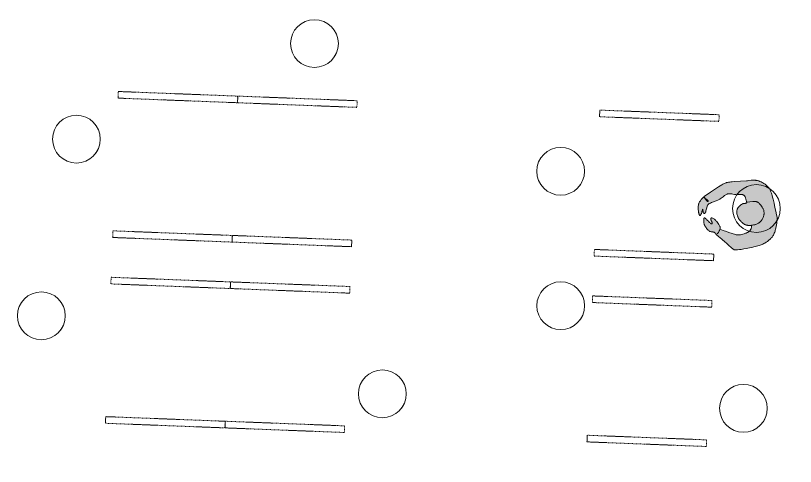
# Model space of a CAD drawing. Header units: millimetres. Extents: x 56551 to 77348, y 4047 to 46741.
# Drawn here: x 56551 to 62426, y 19814 to 23208 of the extents above; entities that cross this region are included whole.
import ezdxf

# ---------------------------------------------------------------- set-up
doc = ezdxf.new("R2010")
doc.units = ezdxf.units.MM
doc.header["$MEASUREMENT"] = 0
doc.linetypes.add('DGN Style 2', pattern=[10, 6, -4])
for name, color, linetype, lineweight in [('FURN-FREE', 1, 'Continuous', 0), ('PRES-FILL', 7, 'Continuous', 0), ('PRES-PEOP', 42, 'Continuous', 0)]:
    doc.layers.add(name, color=color, linetype=linetype, lineweight=lineweight)

# ---------------------------------------------------------------- blocks, each defined once
blk = doc.blocks.new('*U437')
at = {"color": 0, "lineweight": -2}
blk.add_wipeout([(517, 430.4), (482.3, -469), (-916.7, -414.9), (-882, 484.4)], dxfattribs=at)
at = {"color": 0, "linetype": 'DGN Style 2', "lineweight": -2, "flags": 128}
for points in [[(-766.8, -420.7), (-732.1, 478.6), (-682.1, 476.7), (-716.9, -422.6), (-766.8, -420.7)], [(332.4, -463.2), (367.1, 436.1), (317.2, 438.1), (282.4, -461.3), (332.4, -463.2)]]:
    blk.add_lwpolyline(points, close=True, dxfattribs=at)
blk = doc.blocks.new('*U438')
at = {"color": 0, "lineweight": -2}
blk.add_wipeout([(517, 430.4), (482.3, -469), (-916.7, -414.9), (-882, 484.4)], dxfattribs=at)
at = {"color": 0, "linetype": 'DGN Style 2', "lineweight": -2, "flags": 128}
for points in [[(-766.8, -420.7), (-732.1, 478.6), (-682.1, 476.7), (-716.9, -422.6), (-766.8, -420.7)], [(332.4, -463.2), (367.1, 436.1), (317.2, 438.1), (282.4, -461.3), (332.4, -463.2)]]:
    blk.add_lwpolyline(points, close=True, dxfattribs=at)
blk = doc.blocks.new('*U439')
at = {"color": 0, "linetype": 'ByBlock', "lineweight": -2}
for points in [[(-142.2, 123.4), (-160.9, 93.7), (-190.5, 112.4), (-171.8, 142)], [(159.5, 81.4), (143.2, 112.3), (174.2, 128.6), (190.5, 97.7)], [(-27.7, -158.9), (7.3, -160.3), (5.9, -195.3), (-29.1, -193.9)]]:
    blk.add_wipeout(points, dxfattribs=at)
blk.add_wipeout([(176.4, 8.3), (176.5, 19.6), (175.8, 30.9), (174.5, 42.1), (172.5, 53.3), (169.7, 64.2), (166.3, 75), (162.2, 85.6), (157.5, 95.8), (152.1, 105.8), (146.1, 115.4), (139.5, 124.6), (132.4, 133.3), (124.7, 141.6), (116.5, 149.4), (107.9, 156.7), (98.8, 163.4), (89.3, 169.5), (79.4, 175.1), (69.2, 179.9), (58.7, 184.2), (48, 187.7), (37.1, 190.6), (26, 192.8), (14.8, 194.3), (3.5, 195.1), (-7.8, 195.2), (-19.1, 194.6), (-30.3, 193.2), (-41.5, 191.2), (-52.4, 188.5), (-63.2, 185.1), (-73.8, 181), (-84, 176.2), (-94, 170.9), (-103.6, 164.9), (-112.8, 158.3), (-121.5, 151.1), (-129.8, 143.5), (-137.6, 135.3), (-144.9, 126.6), (-151.6, 117.5), (-157.7, 108), (-163.3, 98.1), (-168.1, 87.9), (-172.4, 77.5), (-176, 66.7), (-178.8, 55.8), (-181, 44.7), (-182.5, 33.5), (-183.3, 22.2), (-183.4, 10.9), (-182.8, -0.4), (-181.5, -11.6), (-179.4, -22.7), (-176.7, -33.7), (-173.3, -44.5), (-169.2, -55), (-164.4, -65.3), (-159.1, -75.2), (-153.1, -84.8), (-146.5, -94), (-139.3, -102.8), (-131.7, -111.1), (-123.5, -118.9), (-114.8, -126.2), (-105.7, -132.9), (-96.2, -139), (-86.3, -144.5), (-76.1, -149.4), (-65.7, -153.7), (-54.9, -157.2), (-44, -160.1), (-32.9, -162.3), (-21.7, -163.8), (-10.4, -164.6), (0.9, -164.7), (12.2, -164.1), (23.4, -162.7), (34.5, -160.7), (45.5, -157.9), (56.3, -154.5), (66.8, -150.4), (77.1, -145.7), (87, -140.3), (96.6, -134.3), (105.8, -127.8), (114.6, -120.6), (122.9, -112.9), (130.7, -104.7), (138, -96.1), (144.7, -87), (150.8, -77.5), (156.3, -67.6), (161.2, -57.4), (165.4, -46.9), (169, -36.2), (171.9, -25.3), (174.1, -14.2)], dxfattribs=at)
blk.add_circle((-3.5, 15.3), 180, dxfattribs=at)
blk = doc.blocks.new('*U440')
at = {"color": 0, "linetype": 'ByBlock', "lineweight": -2}
for points in [[(-142.2, 123.4), (-160.9, 93.7), (-190.5, 112.4), (-171.8, 142)], [(159.5, 81.4), (143.2, 112.3), (174.2, 128.6), (190.5, 97.7)], [(-27.7, -158.9), (7.3, -160.3), (5.9, -195.3), (-29.1, -193.9)]]:
    blk.add_wipeout(points, dxfattribs=at)
blk.add_wipeout([(176.4, 8.3), (176.5, 19.6), (175.8, 30.9), (174.5, 42.1), (172.5, 53.3), (169.7, 64.2), (166.3, 75), (162.2, 85.6), (157.5, 95.8), (152.1, 105.8), (146.1, 115.4), (139.5, 124.6), (132.4, 133.3), (124.7, 141.6), (116.5, 149.4), (107.9, 156.7), (98.8, 163.4), (89.3, 169.5), (79.4, 175.1), (69.2, 179.9), (58.7, 184.2), (48, 187.7), (37.1, 190.6), (26, 192.8), (14.8, 194.3), (3.5, 195.1), (-7.8, 195.2), (-19.1, 194.6), (-30.3, 193.2), (-41.5, 191.2), (-52.4, 188.5), (-63.2, 185.1), (-73.8, 181), (-84, 176.2), (-94, 170.9), (-103.6, 164.9), (-112.8, 158.3), (-121.5, 151.1), (-129.8, 143.5), (-137.6, 135.3), (-144.9, 126.6), (-151.6, 117.5), (-157.7, 108), (-163.3, 98.1), (-168.1, 87.9), (-172.4, 77.5), (-176, 66.7), (-178.8, 55.8), (-181, 44.7), (-182.5, 33.5), (-183.3, 22.2), (-183.4, 10.9), (-182.8, -0.4), (-181.5, -11.6), (-179.4, -22.7), (-176.7, -33.7), (-173.3, -44.5), (-169.2, -55), (-164.4, -65.3), (-159.1, -75.2), (-153.1, -84.8), (-146.5, -94), (-139.3, -102.8), (-131.7, -111.1), (-123.5, -118.9), (-114.8, -126.2), (-105.7, -132.9), (-96.2, -139), (-86.3, -144.5), (-76.1, -149.4), (-65.7, -153.7), (-54.9, -157.2), (-44, -160.1), (-32.9, -162.3), (-21.7, -163.8), (-10.4, -164.6), (0.9, -164.7), (12.2, -164.1), (23.4, -162.7), (34.5, -160.7), (45.5, -157.9), (56.3, -154.5), (66.8, -150.4), (77.1, -145.7), (87, -140.3), (96.6, -134.3), (105.8, -127.8), (114.6, -120.6), (122.9, -112.9), (130.7, -104.7), (138, -96.1), (144.7, -87), (150.8, -77.5), (156.3, -67.6), (161.2, -57.4), (165.4, -46.9), (169, -36.2), (171.9, -25.3), (174.1, -14.2)], dxfattribs=at)
blk.add_circle((-3.5, 15.3), 180, dxfattribs=at)
blk = doc.blocks.new('*U441')
at = {"color": 0, "linetype": 'ByBlock', "lineweight": -2}
for points in [[(-142.2, 123.4), (-160.9, 93.7), (-190.5, 112.4), (-171.8, 142)], [(159.5, 81.4), (143.2, 112.3), (174.2, 128.6), (190.5, 97.7)], [(-27.7, -158.9), (7.3, -160.3), (5.9, -195.3), (-29.1, -193.9)]]:
    blk.add_wipeout(points, dxfattribs=at)
blk.add_wipeout([(176.4, 8.3), (176.5, 19.6), (175.8, 30.9), (174.5, 42.1), (172.5, 53.3), (169.7, 64.2), (166.3, 75), (162.2, 85.6), (157.5, 95.8), (152.1, 105.8), (146.1, 115.4), (139.5, 124.6), (132.4, 133.3), (124.7, 141.6), (116.5, 149.4), (107.9, 156.7), (98.8, 163.4), (89.3, 169.5), (79.4, 175.1), (69.2, 179.9), (58.7, 184.2), (48, 187.7), (37.1, 190.6), (26, 192.8), (14.8, 194.3), (3.5, 195.1), (-7.8, 195.2), (-19.1, 194.6), (-30.3, 193.2), (-41.5, 191.2), (-52.4, 188.5), (-63.2, 185.1), (-73.8, 181), (-84, 176.2), (-94, 170.9), (-103.6, 164.9), (-112.8, 158.3), (-121.5, 151.1), (-129.8, 143.5), (-137.6, 135.3), (-144.9, 126.6), (-151.6, 117.5), (-157.7, 108), (-163.3, 98.1), (-168.1, 87.9), (-172.4, 77.5), (-176, 66.7), (-178.8, 55.8), (-181, 44.7), (-182.5, 33.5), (-183.3, 22.2), (-183.4, 10.9), (-182.8, -0.4), (-181.5, -11.6), (-179.4, -22.7), (-176.7, -33.7), (-173.3, -44.5), (-169.2, -55), (-164.4, -65.3), (-159.1, -75.2), (-153.1, -84.8), (-146.5, -94), (-139.3, -102.8), (-131.7, -111.1), (-123.5, -118.9), (-114.8, -126.2), (-105.7, -132.9), (-96.2, -139), (-86.3, -144.5), (-76.1, -149.4), (-65.7, -153.7), (-54.9, -157.2), (-44, -160.1), (-32.9, -162.3), (-21.7, -163.8), (-10.4, -164.6), (0.9, -164.7), (12.2, -164.1), (23.4, -162.7), (34.5, -160.7), (45.5, -157.9), (56.3, -154.5), (66.8, -150.4), (77.1, -145.7), (87, -140.3), (96.6, -134.3), (105.8, -127.8), (114.6, -120.6), (122.9, -112.9), (130.7, -104.7), (138, -96.1), (144.7, -87), (150.8, -77.5), (156.3, -67.6), (161.2, -57.4), (165.4, -46.9), (169, -36.2), (171.9, -25.3), (174.1, -14.2)], dxfattribs=at)
blk.add_circle((-3.5, 15.3), 180, dxfattribs=at)
blk = doc.blocks.new('*U442')
at = {"color": 0, "linetype": 'ByBlock', "lineweight": -2}
for points in [[(-142.2, 123.4), (-160.9, 93.7), (-190.5, 112.4), (-171.8, 142)], [(159.5, 81.4), (143.2, 112.3), (174.2, 128.6), (190.5, 97.7)], [(-27.7, -158.9), (7.3, -160.3), (5.9, -195.3), (-29.1, -193.9)]]:
    blk.add_wipeout(points, dxfattribs=at)
blk.add_wipeout([(176.4, 8.3), (176.5, 19.6), (175.8, 30.9), (174.5, 42.1), (172.5, 53.3), (169.7, 64.2), (166.3, 75), (162.2, 85.6), (157.5, 95.8), (152.1, 105.8), (146.1, 115.4), (139.5, 124.6), (132.4, 133.3), (124.7, 141.6), (116.5, 149.4), (107.9, 156.7), (98.8, 163.4), (89.3, 169.5), (79.4, 175.1), (69.2, 179.9), (58.7, 184.2), (48, 187.7), (37.1, 190.6), (26, 192.8), (14.8, 194.3), (3.5, 195.1), (-7.8, 195.2), (-19.1, 194.6), (-30.3, 193.2), (-41.5, 191.2), (-52.4, 188.5), (-63.2, 185.1), (-73.8, 181), (-84, 176.2), (-94, 170.9), (-103.6, 164.9), (-112.8, 158.3), (-121.5, 151.1), (-129.8, 143.5), (-137.6, 135.3), (-144.9, 126.6), (-151.6, 117.5), (-157.7, 108), (-163.3, 98.1), (-168.1, 87.9), (-172.4, 77.5), (-176, 66.7), (-178.8, 55.8), (-181, 44.7), (-182.5, 33.5), (-183.3, 22.2), (-183.4, 10.9), (-182.8, -0.4), (-181.5, -11.6), (-179.4, -22.7), (-176.7, -33.7), (-173.3, -44.5), (-169.2, -55), (-164.4, -65.3), (-159.1, -75.2), (-153.1, -84.8), (-146.5, -94), (-139.3, -102.8), (-131.7, -111.1), (-123.5, -118.9), (-114.8, -126.2), (-105.7, -132.9), (-96.2, -139), (-86.3, -144.5), (-76.1, -149.4), (-65.7, -153.7), (-54.9, -157.2), (-44, -160.1), (-32.9, -162.3), (-21.7, -163.8), (-10.4, -164.6), (0.9, -164.7), (12.2, -164.1), (23.4, -162.7), (34.5, -160.7), (45.5, -157.9), (56.3, -154.5), (66.8, -150.4), (77.1, -145.7), (87, -140.3), (96.6, -134.3), (105.8, -127.8), (114.6, -120.6), (122.9, -112.9), (130.7, -104.7), (138, -96.1), (144.7, -87), (150.8, -77.5), (156.3, -67.6), (161.2, -57.4), (165.4, -46.9), (169, -36.2), (171.9, -25.3), (174.1, -14.2)], dxfattribs=at)
blk.add_circle((-3.5, 15.3), 180, dxfattribs=at)
blk = doc.blocks.new('*U443')
at = {"color": 0, "lineweight": -2}
blk.add_wipeout([(517, 430.4), (482.3, -469), (-916.7, -414.9), (-882, 484.4)], dxfattribs=at)
at = {"color": 0, "linetype": 'DGN Style 2', "lineweight": -2, "flags": 128}
for points in [[(-766.8, -420.7), (-732.1, 478.6), (-682.1, 476.7), (-716.9, -422.6), (-766.8, -420.7)], [(332.4, -463.2), (367.1, 436.1), (317.2, 438.1), (282.4, -461.3), (332.4, -463.2)]]:
    blk.add_lwpolyline(points, close=True, dxfattribs=at)
blk = doc.blocks.new('*U444')
at = {"color": 0, "lineweight": -2}
blk.add_wipeout([(517, 430.4), (482.3, -469), (-916.7, -414.9), (-882, 484.4)], dxfattribs=at)
at = {"color": 0, "linetype": 'DGN Style 2', "lineweight": -2, "flags": 128}
for points in [[(-766.8, -420.7), (-732.1, 478.6), (-682.1, 476.7), (-716.9, -422.6), (-766.8, -420.7)], [(332.4, -463.2), (367.1, 436.1), (317.2, 438.1), (282.4, -461.3), (332.4, -463.2)]]:
    blk.add_lwpolyline(points, close=True, dxfattribs=at)
blk = doc.blocks.new('*U445')
at = {"color": 0, "lineweight": -2}
blk.add_wipeout([(517, 430.4), (482.3, -469), (-916.7, -414.9), (-882, 484.4)], dxfattribs=at)
at = {"color": 0, "linetype": 'DGN Style 2', "lineweight": -2, "flags": 128}
for points in [[(-766.8, -420.7), (-732.1, 478.6), (-682.1, 476.7), (-716.9, -422.6), (-766.8, -420.7)], [(332.4, -463.2), (367.1, 436.1), (317.2, 438.1), (282.4, -461.3), (332.4, -463.2)]]:
    blk.add_lwpolyline(points, close=True, dxfattribs=at)
blk = doc.blocks.new('*U446')
at = {"color": 0, "lineweight": -2}
blk.add_wipeout([(517, 430.4), (482.3, -469), (-916.7, -414.9), (-882, 484.4)], dxfattribs=at)
at = {"color": 0, "linetype": 'DGN Style 2', "lineweight": -2, "flags": 128}
for points in [[(-766.8, -420.7), (-732.1, 478.6), (-682.1, 476.7), (-716.9, -422.6), (-766.8, -420.7)], [(332.4, -463.2), (367.1, 436.1), (317.2, 438.1), (282.4, -461.3), (332.4, -463.2)]]:
    blk.add_lwpolyline(points, close=True, dxfattribs=at)
blk = doc.blocks.new('*U447')
at = {"color": 0, "linetype": 'ByBlock', "lineweight": -2}
for points in [[(-142.2, 123.4), (-160.9, 93.7), (-190.5, 112.4), (-171.8, 142)], [(159.5, 81.4), (143.2, 112.3), (174.2, 128.6), (190.5, 97.7)], [(-27.7, -158.9), (7.3, -160.3), (5.9, -195.3), (-29.1, -193.9)]]:
    blk.add_wipeout(points, dxfattribs=at)
blk.add_wipeout([(176.4, 8.3), (176.5, 19.6), (175.8, 30.9), (174.5, 42.1), (172.5, 53.3), (169.7, 64.2), (166.3, 75), (162.2, 85.6), (157.5, 95.8), (152.1, 105.8), (146.1, 115.4), (139.5, 124.6), (132.4, 133.3), (124.7, 141.6), (116.5, 149.4), (107.9, 156.7), (98.8, 163.4), (89.3, 169.5), (79.4, 175.1), (69.2, 179.9), (58.7, 184.2), (48, 187.7), (37.1, 190.6), (26, 192.8), (14.8, 194.3), (3.5, 195.1), (-7.8, 195.2), (-19.1, 194.6), (-30.3, 193.2), (-41.5, 191.2), (-52.4, 188.5), (-63.2, 185.1), (-73.8, 181), (-84, 176.2), (-94, 170.9), (-103.6, 164.9), (-112.8, 158.3), (-121.5, 151.1), (-129.8, 143.5), (-137.6, 135.3), (-144.9, 126.6), (-151.6, 117.5), (-157.7, 108), (-163.3, 98.1), (-168.1, 87.9), (-172.4, 77.5), (-176, 66.7), (-178.8, 55.8), (-181, 44.7), (-182.5, 33.5), (-183.3, 22.2), (-183.4, 10.9), (-182.8, -0.4), (-181.5, -11.6), (-179.4, -22.7), (-176.7, -33.7), (-173.3, -44.5), (-169.2, -55), (-164.4, -65.3), (-159.1, -75.2), (-153.1, -84.8), (-146.5, -94), (-139.3, -102.8), (-131.7, -111.1), (-123.5, -118.9), (-114.8, -126.2), (-105.7, -132.9), (-96.2, -139), (-86.3, -144.5), (-76.1, -149.4), (-65.7, -153.7), (-54.9, -157.2), (-44, -160.1), (-32.9, -162.3), (-21.7, -163.8), (-10.4, -164.6), (0.9, -164.7), (12.2, -164.1), (23.4, -162.7), (34.5, -160.7), (45.5, -157.9), (56.3, -154.5), (66.8, -150.4), (77.1, -145.7), (87, -140.3), (96.6, -134.3), (105.8, -127.8), (114.6, -120.6), (122.9, -112.9), (130.7, -104.7), (138, -96.1), (144.7, -87), (150.8, -77.5), (156.3, -67.6), (161.2, -57.4), (165.4, -46.9), (169, -36.2), (171.9, -25.3), (174.1, -14.2)], dxfattribs=at)
blk.add_circle((-3.5, 15.3), 180, dxfattribs=at)
blk = doc.blocks.new('*U448')
at = {"color": 0, "linetype": 'ByBlock', "lineweight": -2}
for points in [[(-142.2, 123.4), (-160.9, 93.7), (-190.5, 112.4), (-171.8, 142)], [(159.5, 81.4), (143.2, 112.3), (174.2, 128.6), (190.5, 97.7)], [(-27.7, -158.9), (7.3, -160.3), (5.9, -195.3), (-29.1, -193.9)]]:
    blk.add_wipeout(points, dxfattribs=at)
blk.add_wipeout([(176.4, 8.3), (176.5, 19.6), (175.8, 30.9), (174.5, 42.1), (172.5, 53.3), (169.7, 64.2), (166.3, 75), (162.2, 85.6), (157.5, 95.8), (152.1, 105.8), (146.1, 115.4), (139.5, 124.6), (132.4, 133.3), (124.7, 141.6), (116.5, 149.4), (107.9, 156.7), (98.8, 163.4), (89.3, 169.5), (79.4, 175.1), (69.2, 179.9), (58.7, 184.2), (48, 187.7), (37.1, 190.6), (26, 192.8), (14.8, 194.3), (3.5, 195.1), (-7.8, 195.2), (-19.1, 194.6), (-30.3, 193.2), (-41.5, 191.2), (-52.4, 188.5), (-63.2, 185.1), (-73.8, 181), (-84, 176.2), (-94, 170.9), (-103.6, 164.9), (-112.8, 158.3), (-121.5, 151.1), (-129.8, 143.5), (-137.6, 135.3), (-144.9, 126.6), (-151.6, 117.5), (-157.7, 108), (-163.3, 98.1), (-168.1, 87.9), (-172.4, 77.5), (-176, 66.7), (-178.8, 55.8), (-181, 44.7), (-182.5, 33.5), (-183.3, 22.2), (-183.4, 10.9), (-182.8, -0.4), (-181.5, -11.6), (-179.4, -22.7), (-176.7, -33.7), (-173.3, -44.5), (-169.2, -55), (-164.4, -65.3), (-159.1, -75.2), (-153.1, -84.8), (-146.5, -94), (-139.3, -102.8), (-131.7, -111.1), (-123.5, -118.9), (-114.8, -126.2), (-105.7, -132.9), (-96.2, -139), (-86.3, -144.5), (-76.1, -149.4), (-65.7, -153.7), (-54.9, -157.2), (-44, -160.1), (-32.9, -162.3), (-21.7, -163.8), (-10.4, -164.6), (0.9, -164.7), (12.2, -164.1), (23.4, -162.7), (34.5, -160.7), (45.5, -157.9), (56.3, -154.5), (66.8, -150.4), (77.1, -145.7), (87, -140.3), (96.6, -134.3), (105.8, -127.8), (114.6, -120.6), (122.9, -112.9), (130.7, -104.7), (138, -96.1), (144.7, -87), (150.8, -77.5), (156.3, -67.6), (161.2, -57.4), (165.4, -46.9), (169, -36.2), (171.9, -25.3), (174.1, -14.2)], dxfattribs=at)
blk.add_circle((-3.5, 15.3), 180, dxfattribs=at)
blk = doc.blocks.new('*U449')
at = {"color": 0, "linetype": 'ByBlock', "lineweight": -2}
for points in [[(-142.2, 123.4), (-160.9, 93.7), (-190.5, 112.4), (-171.8, 142)], [(159.5, 81.4), (143.2, 112.3), (174.2, 128.6), (190.5, 97.7)], [(-27.7, -158.9), (7.3, -160.3), (5.9, -195.3), (-29.1, -193.9)]]:
    blk.add_wipeout(points, dxfattribs=at)
blk.add_wipeout([(176.4, 8.3), (176.5, 19.6), (175.8, 30.9), (174.5, 42.1), (172.5, 53.3), (169.7, 64.2), (166.3, 75), (162.2, 85.6), (157.5, 95.8), (152.1, 105.8), (146.1, 115.4), (139.5, 124.6), (132.4, 133.3), (124.7, 141.6), (116.5, 149.4), (107.9, 156.7), (98.8, 163.4), (89.3, 169.5), (79.4, 175.1), (69.2, 179.9), (58.7, 184.2), (48, 187.7), (37.1, 190.6), (26, 192.8), (14.8, 194.3), (3.5, 195.1), (-7.8, 195.2), (-19.1, 194.6), (-30.3, 193.2), (-41.5, 191.2), (-52.4, 188.5), (-63.2, 185.1), (-73.8, 181), (-84, 176.2), (-94, 170.9), (-103.6, 164.9), (-112.8, 158.3), (-121.5, 151.1), (-129.8, 143.5), (-137.6, 135.3), (-144.9, 126.6), (-151.6, 117.5), (-157.7, 108), (-163.3, 98.1), (-168.1, 87.9), (-172.4, 77.5), (-176, 66.7), (-178.8, 55.8), (-181, 44.7), (-182.5, 33.5), (-183.3, 22.2), (-183.4, 10.9), (-182.8, -0.4), (-181.5, -11.6), (-179.4, -22.7), (-176.7, -33.7), (-173.3, -44.5), (-169.2, -55), (-164.4, -65.3), (-159.1, -75.2), (-153.1, -84.8), (-146.5, -94), (-139.3, -102.8), (-131.7, -111.1), (-123.5, -118.9), (-114.8, -126.2), (-105.7, -132.9), (-96.2, -139), (-86.3, -144.5), (-76.1, -149.4), (-65.7, -153.7), (-54.9, -157.2), (-44, -160.1), (-32.9, -162.3), (-21.7, -163.8), (-10.4, -164.6), (0.9, -164.7), (12.2, -164.1), (23.4, -162.7), (34.5, -160.7), (45.5, -157.9), (56.3, -154.5), (66.8, -150.4), (77.1, -145.7), (87, -140.3), (96.6, -134.3), (105.8, -127.8), (114.6, -120.6), (122.9, -112.9), (130.7, -104.7), (138, -96.1), (144.7, -87), (150.8, -77.5), (156.3, -67.6), (161.2, -57.4), (165.4, -46.9), (169, -36.2), (171.9, -25.3), (174.1, -14.2)], dxfattribs=at)
blk.add_circle((-3.5, 15.3), 180, dxfattribs=at)
blk = doc.blocks.new('*U450')
at = {"color": 0, "linetype": 'ByBlock', "lineweight": -2}
for points in [[(-142.2, 123.4), (-160.9, 93.7), (-190.5, 112.4), (-171.8, 142)], [(159.5, 81.4), (143.2, 112.3), (174.2, 128.6), (190.5, 97.7)], [(-27.7, -158.9), (7.3, -160.3), (5.9, -195.3), (-29.1, -193.9)]]:
    blk.add_wipeout(points, dxfattribs=at)
blk.add_wipeout([(176.4, 8.3), (176.5, 19.6), (175.8, 30.9), (174.5, 42.1), (172.5, 53.3), (169.7, 64.2), (166.3, 75), (162.2, 85.6), (157.5, 95.8), (152.1, 105.8), (146.1, 115.4), (139.5, 124.6), (132.4, 133.3), (124.7, 141.6), (116.5, 149.4), (107.9, 156.7), (98.8, 163.4), (89.3, 169.5), (79.4, 175.1), (69.2, 179.9), (58.7, 184.2), (48, 187.7), (37.1, 190.6), (26, 192.8), (14.8, 194.3), (3.5, 195.1), (-7.8, 195.2), (-19.1, 194.6), (-30.3, 193.2), (-41.5, 191.2), (-52.4, 188.5), (-63.2, 185.1), (-73.8, 181), (-84, 176.2), (-94, 170.9), (-103.6, 164.9), (-112.8, 158.3), (-121.5, 151.1), (-129.8, 143.5), (-137.6, 135.3), (-144.9, 126.6), (-151.6, 117.5), (-157.7, 108), (-163.3, 98.1), (-168.1, 87.9), (-172.4, 77.5), (-176, 66.7), (-178.8, 55.8), (-181, 44.7), (-182.5, 33.5), (-183.3, 22.2), (-183.4, 10.9), (-182.8, -0.4), (-181.5, -11.6), (-179.4, -22.7), (-176.7, -33.7), (-173.3, -44.5), (-169.2, -55), (-164.4, -65.3), (-159.1, -75.2), (-153.1, -84.8), (-146.5, -94), (-139.3, -102.8), (-131.7, -111.1), (-123.5, -118.9), (-114.8, -126.2), (-105.7, -132.9), (-96.2, -139), (-86.3, -144.5), (-76.1, -149.4), (-65.7, -153.7), (-54.9, -157.2), (-44, -160.1), (-32.9, -162.3), (-21.7, -163.8), (-10.4, -164.6), (0.9, -164.7), (12.2, -164.1), (23.4, -162.7), (34.5, -160.7), (45.5, -157.9), (56.3, -154.5), (66.8, -150.4), (77.1, -145.7), (87, -140.3), (96.6, -134.3), (105.8, -127.8), (114.6, -120.6), (122.9, -112.9), (130.7, -104.7), (138, -96.1), (144.7, -87), (150.8, -77.5), (156.3, -67.6), (161.2, -57.4), (165.4, -46.9), (169, -36.2), (171.9, -25.3), (174.1, -14.2)], dxfattribs=at)
blk.add_circle((-3.5, 15.3), 180, dxfattribs=at)
blk = doc.blocks.new('*U451')
at = {"layer": 'PRES-FILL', "linetype": 'ByBlock', "lineweight": -2, "extrusion": (0, 0, -1)}
h = blk.add_hatch(color=0, dxfattribs=at)
edge = h.paths.add_edge_path(flags=16)
edge.add_spline(control_points=[(87.1, -291.1), (88.9, -288.5), (89.4, -283.3), (89.5, -277.4)], knot_values=[0, 0, 0, 0, 1, 1, 1, 1], degree=3, periodic=0)
edge.add_spline(control_points=[(89.5, -277.4), (94.1, -264.3), (102.3, -248.1), (95, -247.6), (88, -247), (89.7, -264.1), (89.5, -277.4)], knot_values=[0, 0, 0, 0, 0.509531, 0.509531, 0.509531, 1, 1, 1, 1], degree=3, periodic=0)
edge.add_spline(control_points=[(89.5, -277.4), (87.5, -283), (86.2, -288.1), (87.1, -291.1)], knot_values=[0, 0, 0, 0, 1, 1, 1, 1], degree=3, periodic=0)
edge.add_spline(control_points=[(87.1, -291.1), (86, -292.7), (84.3, -293.3), (82, -292.6), (63.6, -286.7), (44.9, -280.7), (26.4, -274.1), (4, -266.1), (-18.4, -258.1), (-40.8, -249.8), (-62.1, -241.9), (-84, -234.3), (-102, -220.3), (-117.4, -208.3), (-129.9, -193.2), (-142.6, -178.6), (-163, -155.2), (-182.9, -131.3), (-203.2, -107.9), (-213.2, -96.5), (-224.2, -86), (-234.3, -74.7), (-246.7, -60.8), (-254.8, -44.4), (-259.7, -25), (-268.8, 10.8), (-269.4, 46.9), (-252.7, 77.9), (-241.3, 99.1), (-227.3, 117.8), (-212, 135.7), (-198.2, 151.6), (-184.4, 167.6), (-170.6, 183.5), (-153.9, 202.7), (-137.1, 221.9), (-119.8, 240.6), (-106.8, 254.7), (-88.4, 262.4), (-71.1, 271.5), (-49.3, 282.9), (-28.3, 292.7), (-3.3, 297.3), (21.5, 302), (44.7, 298.6), (68.4, 290.7), (91.1, 283.2), (111.9, 273.8), (130.5, 259.8), (157.5, 239.5), (182.8, 217.5), (207.6, 194.9), (226.2, 177.9), (244, 160), (260.3, 140.7), (265.4, 134.8), (270.1, 127.5), (269.8, 119.5), (269, 91.5), (265, 65.1), (263.2, 38), (261.2, 9.3), (260.2, -19.6), (257.9, -48.3), (257.6, -51.7), (255, -54.6), (254.2, -58), (253.4, -61.6), (253.2, -65.2), (253.5, -68.8), (254.4, -82.4), (267.6, -92.2), (268.2, -106.7), (269, -125.4), (262.5, -142.7), (255.6, -157.8), (248.2, -173.7), (230.6, -189), (215.1, -195.9), (194.6, -205.1), (227.5, -119.8), (210.4, -122.7), (200.6, -124.4), (194.9, -152.8), (181.9, -153.3), (179.8, -153.3), (175.7, -153.3), (175.6, -151), (174.7, -121.2), (175.9, -84.2), (191.9, -63.8), (196.2, -58.4), (202.4, -54.5), (209.7, -51.7)], knot_values=[0, 0, 0, 0, 0.004098, 0.004098, 0.004098, 0.036354, 0.036354, 0.036354, 0.07573, 0.07573, 0.07573, 0.113201, 0.113201, 0.113201, 0.145266, 0.145266, 0.145266, 0.196552, 0.196552, 0.196552, 0.221625, 0.221625, 0.221625, 0.252365, 0.252365, 0.252365, 0.309173, 0.309173, 0.309173, 0.348127, 0.348127, 0.348127, 0.382965, 0.382965, 0.382965, 0.425054, 0.425054, 0.425054, 0.456865, 0.456865, 0.456865, 0.496842, 0.496842, 0.496842, 0.536467, 0.536467, 0.536467, 0.574696, 0.574696, 0.574696, 0.630228, 0.630228, 0.630228, 0.671879, 0.671879, 0.671879, 0.684675, 0.684675, 0.684675, 0.729775, 0.729775, 0.729775, 0.777357, 0.777357, 0.777357, 0.783126, 0.783126, 0.783126, 0.789055, 0.789055, 0.789055, 0.811446, 0.811446, 0.811446, 0.840448, 0.840448, 0.840448, 0.871083, 0.871083, 0.871083, 0.911485, 0.911485, 0.911485, 0.934486, 0.934486, 0.934486, 0.938181, 0.938181, 0.938181, 0.987094, 0.987094, 0.987094, 1, 1, 1, 1], degree=3, periodic=0)
edge.add_line((209.7, -51.7), (194, 0))
edge.add_spline(control_points=[(194, 0), (187, 22.7), (179.6, 45.3), (171.5, 67.7), (163, 91.4), (139.6, 107.6), (118.7, 121.9), (107.4, 129.7), (96.1, 136.5), (80.5, 136.9), (68.4, 137.2), (58.5, 133.8), (50.1, 127.2)], knot_values=[0, 0, 0, 0, 0.324205, 0.324205, 0.324205, 0.66843, 0.66843, 0.66843, 0.855113, 0.855113, 0.855113, 1, 1, 1, 1], degree=3, periodic=0)
edge.add_line((50.1, 127.2), (43.4, 121.9))
edge.add_spline(control_points=[(43.4, 121.9), (53, 112), (61.7, 101.2), (66.2, 86.4), (72, 67.4), (70.6, 51.9), (65.8, 32.4), (60.9, 12.4), (52.4, -3.9), (40.5, -16.6), (29.8, -28), (15.7, -35.9), (-4.1, -37.8), (-21.4, -39.5), (-32.8, -32.6), (-46, -27.7), (-56.1, -23.9), (-64, -4.3), (-73.4, -9.4), (-78.2, -11.9), (-80, -18.4), (-83, -23.2), (-90.4, -35.2), (-104.9, -43.5), (-103.9, -59.9), (-102.6, -82.9), (-81.9, -92.8), (-71.8, -109.6), (-62.8, -124.7), (-56.9, -143.1), (-45.7, -155.8), (-27.6, -176.6), (8.7, -176.6), (33.9, -189.3), (57.3, -201), (80, -218.6), (102.9, -230.2), (126.4, -242.2), (170.3, -203.5), (183.9, -215.1), (185.4, -216.4), (186.2, -221.3), (185.7, -224), (184, -232.5), (161.6, -243.7), (165.3, -244.4), (170.3, -245.4), (189.8, -234), (202.1, -232.4), (207, -231.8), (219.2, -228.5), (217.4, -233.8), (214.3, -243.7), (208.3, -250.8), (201.7, -257.1), (184.8, -273.2), (168.6, -289.9), (141.4, -295.4), (121.8, -299.2), (104.3, -296.7), (90.1, -293.9), (88.5, -293.6), (87.5, -292.6), (87.1, -291.1)], knot_values=[0, 0, 0, 0, 0.044568, 0.044568, 0.044568, 0.101682, 0.101682, 0.101682, 0.159954, 0.159954, 0.159954, 0.212108, 0.212108, 0.212108, 0.25772, 0.25772, 0.25772, 0.292514, 0.292514, 0.292514, 0.310285, 0.310285, 0.310285, 0.355053, 0.355053, 0.355053, 0.417583, 0.417583, 0.417583, 0.47369, 0.47369, 0.47369, 0.564976, 0.564976, 0.564976, 0.649839, 0.649839, 0.649839, 0.736981, 0.736981, 0.736981, 0.746599, 0.746599, 0.746599, 0.777051, 0.777051, 0.777051, 0.817948, 0.817948, 0.817948, 0.83422, 0.83422, 0.83422, 0.863911, 0.863911, 0.863911, 0.939425, 0.939425, 0.939425, 0.993629, 0.993629, 0.993629, 1, 1, 1, 1], degree=3, periodic=0)
at = {"layer": 'PRES-PEOP', "color": 0, "linetype": 'ByBlock', "lineweight": -2, "extrusion": (0, 0, -1), "flags": 128}
for points in [[(250.1, -46.7), (246, -46.2), (242.1, -45.8), (238.4, -45.6), (234.8, -45.6), (228.2, -45.8), (222.5, -46.4), (217.6, -47.2), (213.5, -48.2), (210.1, -49.3), (207.2, -50.5), (204.8, -51.6), (202.8, -52.8), (199.5, -55), (197.3, -56.9), (195.8, -58.4), (193.7, -61), (191.9, -63.8), (189.4, -68.8), (187.2, -73.7), (185.2, -78.4), (181.8, -87.7), (179.3, -96), (177.4, -103.4), (176.1, -109.9), (175.1, -115.5), (174.5, -120.4), (173.8, -128.7), (173.7, -134.8), (173.9, -139.1), (174.5, -145.3), (175.6, -151), (175.6, -151.2), (175.7, -151.4), (175.8, -151.5), (175.9, -151.6), (176.1, -151.8), (176.3, -152), (176.6, -152.2), (176.8, -152.3), (177.1, -152.4), (177.4, -152.5), (177.9, -152.7), (178.4, -152.8), (178.8, -152.9), (179.6, -153), (180.2, -153.1), (181.1, -153.2), (181.5, -153.2), (181.9, -153.3), (183.2, -153.3), (184.4, -153.2), (185.6, -152.9), (186.6, -152.5), (187.6, -152), (188.5, -151.5), (189.4, -150.8), (190.9, -149.4), (192.3, -147.8), (193.6, -146.1), (194.7, -144.4), (196.7, -141), (200, -134.9), (201.2, -132.6), (202.2, -130.8), (203.1, -129.2), (204, -127.9), (204.7, -126.9), (206, -125.4), (207.1, -124.4), (207.9, -123.8), (209.1, -123.1), (210.4, -122.7), (211.9, -122.7), (213.2, -123.1), (214.1, -124), (214.8, -125.1), (215.4, -126.5), (215.7, -128.1), (215.9, -129.9), (216, -131.9), (216, -133.9), (215.8, -138.3), (215.3, -142.8), (214.7, -147.3), (213.3, -156.2), (211.9, -164.2), (210.8, -171), (209.9, -176.6), (209.4, -181.2), (209.1, -184.9), (209, -187.8), (209.1, -190.1), (209.3, -191.8), (209.5, -193.1), (209.9, -194.1), (210.3, -194.8), (211.1, -195.8), (211.9, -196.2), (212.5, -196.4), (213.7, -196.3), (215.1, -195.9), (217.8, -194.7), (220.4, -193.4), (223, -192), (225.4, -190.5), (230, -187.5), (233.9, -184.5), (237.3, -181.6), (240.2, -179), (242.6, -176.5), (244.7, -174.4), (248, -170.4), (250.3, -167.3), (251.8, -165), (253.9, -161.4), (255.6, -157.8), (258, -151.8), (260, -146.5), (261.8, -141.8), (263.2, -137.6), (264.4, -133.9), (265.3, -130.6), (266.7, -124.8), (267.5, -120.3), (267.9, -117), (268.2, -111.9), (268.2, -106.7), (267.9, -104), (267.4, -101.7), (266.8, -99.5), (266.1, -97.5), (265.3, -95.7), (263.6, -92.3), (257.2, -80.9), (255.9, -78), (255, -75.7), (254.4, -74), (253.8, -71.4), (253.5, -68.8), (253.4, -67.4), (253.4, -66.2), (253.4, -65.2), (253.4, -63.4), (253.5, -62.1), (253.6, -61.1), (253.9, -59.5), (254.2, -58), (254.4, -57.4), (254.6, -56.8), (254.8, -56.3), (255.2, -55.3), (256.9, -51.8), (257.3, -51), (257.5, -50.3), (257.6, -49.8), (257.8, -49), (257.9, -48.3), (259.4, -26.7), (261.2, 5.6), (263.2, 38), (264, 48.1), (267.7, 83), (268.5, 91.9), (269.4, 105.5), (269.7, 112.4), (269.8, 119.5), (269.8, 121.1), (269.6, 122.5), (269.4, 123.8), (269.2, 125), (268.9, 126.1), (268.2, 128.2), (267.5, 129.9), (266.8, 131.4), (266.1, 132.6), (264.8, 134.8), (263.8, 136.4), (262.1, 138.6), (260.3, 140.7), (254.2, 147.8), (243.1, 160), (234.5, 169), (221.2, 182.1), (207.6, 194.9), (188.8, 211.8), (174.6, 224.2), (163.8, 233.3), (147.3, 246.7), (130.5, 259.8), (123.4, 264.8), (117, 268.9), (111.4, 272.2), (106.3, 275), (97.2, 279.5), (90.3, 282.5), (79.5, 286.8), (68.4, 290.7), (59.5, 293.5), (51.7, 295.5), (44.9, 296.9), (39, 297.9), (33.8, 298.6), (29.2, 299), (21.2, 299.4), (15.1, 299.4), (10.6, 299.1), (3.7, 298.4), (-3.3, 297.3), (-12.4, 295.3), (-20.2, 293.2), (-26.9, 291.1), (-32.6, 289.1), (-42.4, 285.3), (-49.7, 282.1), (-60.4, 277), (-71.1, 271.5), (-84.1, 264.8), (-93.8, 259.7), (-100.9, 255.6), (-106, 252.3), (-109.7, 249.7), (-112.4, 247.6), (-116.2, 244.2), (-119.8, 240.6), (-132.7, 226.5), (-151.7, 205.1), (-170.6, 183.5), (-191.3, 159.6), (-212, 135.7), (-217.7, 128.9), (-222.5, 123), (-230.7, 112.4), (-236.6, 104.2), (-240.9, 97.9), (-247, 88.1), (-249.9, 83), (-252.7, 77.9), (-255.6, 71.9), (-258, 66.2), (-259.9, 60.9), (-261.5, 55.7), (-262.7, 50.9), (-264.5, 41.7), (-265.5, 33.5), (-265.9, 26.3), (-266, 20), (-265.5, 8.8), (-264.6, 0.3), (-263.7, -6), (-261.9, -15.5), (-259.7, -25), (-257.7, -32.1), (-255.7, -38), (-253.8, -43.1), (-251.9, -47.5), (-250.1, -51.2), (-248.5, -54.4), (-245.4, -59.8), (-242.9, -63.7), (-240.9, -66.5), (-237.7, -70.7), (-234.3, -74.7), (-226.6, -83), (-214.8, -95.4), (-208.9, -101.6), (-203.2, -107.9), (-172.9, -143.2), (-142.6, -178.6), (-133.1, -189.6), (-125.9, -197.7), (-120.3, -203.7), (-115.9, -208), (-112.6, -211.2), (-107.4, -215.9), (-102, -220.3), (-98.6, -222.9), (-91.9, -227.3), (-85.9, -230.8), (-80.5, -233.7), (-75.6, -236), (-67.1, -239.8), (-54, -244.9), (-40.8, -249.8), (-7.2, -262.1), (26.4, -274.1), (40.3, -278.9), (61.2, -285.9), (82, -292.6), (83.3, -292.9), (84.4, -292.8), (85.3, -292.5), (86.1, -292), (86.7, -291.3), (87.3, -290.5), (87.7, -289.5), (88.1, -288.4), (88.3, -287.3), (88.6, -286.1), (88.8, -283.5), (89, -280.8), (89.1, -278.1), (89, -272.8), (88.9, -268), (88.8, -263.9), (88.9, -260.4), (89, -257.6), (89.2, -255.3), (89.5, -253.5), (89.8, -252.1), (90.1, -251), (90.5, -250.1), (90.9, -249.4), (91.7, -248.5), (92.3, -248), (92.9, -247.7), (93.9, -247.5), (95, -247.6), (96.1, -247.9), (96.9, -248.4), (97.6, -249.1), (98, -249.9), (98.2, -250.9), (98.3, -251.9), (98.3, -253), (98.2, -254.2), (98, -255.4), (97.3, -257.9), (96.5, -260.4), (88.3, -281.5), (87.5, -283.8), (87.1, -285.8), (86.8, -287.3), (86.7, -288.6), (86.7, -289.6), (86.8, -290.5), (87.2, -291.7), (87.6, -292.5), (88.1, -293), (89, -293.5), (90.1, -293.9), (95.8, -294.9), (101, -295.7), (105.7, -296.2), (109.9, -296.6), (113.7, -296.9), (120.4, -297.1), (125.5, -297), (129.4, -296.8), (135.3, -296.2), (141.4, -295.4), (146.2, -294.4), (150.5, -293.2), (154.4, -291.9), (157.9, -290.6), (161.2, -289.1), (167, -286.2), (171.9, -283.2), (176, -280.5), (179.5, -277.9), (185.3, -273.1), (189.6, -269.3), (195.7, -263.3), (201.7, -257.1), (204.2, -254.4), (206.3, -252), (208.2, -249.7), (209.8, -247.7), (211.2, -245.9), (212.3, -244.4), (213.2, -243), (214.6, -240.6), (215.6, -238.9), (216.2, -237.6), (216.9, -235.7), (217.2, -234.7), (217.4, -233.8), (217.5, -233.5), (217.4, -233.2), (217.4, -232.9), (217.2, -232.7), (217.1, -232.5), (216.9, -232.3), (216.6, -232.1), (216.4, -232), (215.8, -231.8), (215.1, -231.6), (214.5, -231.5), (213.8, -231.4), (213.1, -231.4), (212.4, -231.4), (211.1, -231.4), (209.9, -231.5), (207.7, -231.7), (206.2, -231.8), (205, -232), (204.2, -232.1), (203.1, -232.3), (202.6, -232.4), (202.1, -232.4), (199.8, -232.9), (197.5, -233.4), (195.2, -234.1), (190.9, -235.5), (183.3, -238.3), (180.5, -239.4), (178.1, -240.3), (176.1, -241.1), (174.4, -241.7), (171.7, -242.7), (169.8, -243.3), (168.5, -243.7), (167.6, -244), (166.4, -244.3), (165.3, -244.4), (164.9, -244.4), (164.7, -244.3), (164.6, -244.2), (164.7, -244), (164.8, -243.7), (165, -243.4), (165.3, -243.1), (165.6, -242.7), (166, -242.3), (166.9, -241.5), (167.9, -240.6), (169, -239.7), (170.1, -238.8), (171.2, -237.9), (173.3, -236.2), (177.2, -232.9), (180, -230.5), (181, -229.6), (182.5, -228.1), (183.6, -227), (184.2, -226.2), (184.7, -225.6), (185.2, -224.8), (185.7, -224), (185.7, -223.8), (185.8, -223.6), (185.9, -223.1), (186, -222.6), (186, -222.1), (186, -221.6), (186, -221.2), (186, -220.2), (185.9, -219.4), (185.7, -218.7), (185.6, -218.1), (185.4, -217.6), (185.3, -217.1), (185.1, -216.8), (185, -216.5), (184.8, -216), (184.6, -215.7), (184.4, -215.5), (184.2, -215.3), (183.9, -215.1), (182.4, -214.3), (180.7, -213.8), (179, -213.6), (177.2, -213.5), (175.4, -213.6), (171.7, -214.2), (167.9, -215.2), (164.2, -216.4), (160.5, -217.7), (153.3, -220.7), (140.1, -226.2), (135.1, -228.1), (130.7, -229.6), (126.9, -230.7), (123.6, -231.5), (120.8, -232.1), (116, -232.6), (112.5, -232.6), (110, -232.4), (106.3, -231.6), (102.9, -230.2), (94.3, -225.6), (86.8, -221.2), (73.6, -213), (53.9, -200.5), (43.9, -194.6), (33.9, -189.3), (29, -187), (24.3, -185.2), (15.1, -182.2), (-1.7, -177.6), (-14.1, -174), (-18.6, -172.5), (-26.3, -169.4), (-31.7, -166.8), (-35.6, -164.5), (-38.3, -162.6), (-42.2, -159.4), (-45.7, -155.8), (-47.8, -153.3), (-49.7, -150.9), (-52.9, -146.1), (-55.5, -141.7), (-57.6, -137.8), (-61.1, -130.7), (-66.2, -120), (-68.9, -114.7), (-71.8, -109.6), (-73.8, -106.5), (-75.9, -103.7), (-80.1, -98.7), (-88, -90.3), (-91, -87.1), (-93.4, -84.2), (-95.4, -81.6), (-97.1, -79.3), (-98.4, -77.2), (-100.5, -73.3), (-101.8, -70.3), (-102.6, -67.8), (-103.5, -64), (-103.8, -62), (-103.9, -59.9), (-104, -58.5), (-104, -57.1), (-103.7, -54.4), (-103.2, -52.1), (-102.5, -50), (-101.7, -48.1), (-100.9, -46.4), (-100, -44.9), (-83, -23.2), (-81.9, -21.3), (-80, -17.9), (-79.3, -16.6), (-78.7, -15.5), (-78.1, -14.5), (-77.6, -13.7), (-76.7, -12.4), (-75.9, -11.5), (-75.3, -10.9), (-74.9, -10.5), (-74.1, -9.9), (-73.4, -9.4), (-72.6, -9), (-71.8, -8.7), (-71.1, -8.6), (-70.3, -8.5), (-69.6, -8.6), (-69, -8.7), (-68.3, -9), (-67, -9.5), (-65.8, -10.3), (-64.6, -11.2), (-63.5, -12.1), (-62.5, -13), (-60.5, -15), (-57, -18.7), (-54.4, -21.5), (-52.3, -23.5), (-50.8, -24.8), (-49.6, -25.7), (-48.7, -26.3), (-47.4, -27.1), (-46, -27.7), (-36.2, -31.4), (-32.4, -32.7), (-29.1, -33.8), (-26.2, -34.7), (-21, -36), (-17, -36.8), (-13.9, -37.3), (-11.5, -37.5), (-7.8, -37.8), (-4.1, -37.8), (-0.7, -37.6), (2.5, -37.3), (5.3, -36.8), (8, -36.2), (10.4, -35.6), (14.9, -34.2), (18.6, -32.6), (21.8, -31.1), (24.5, -29.6), (26.8, -28.3), (30.5, -25.7), (33.2, -23.6), (35.2, -21.9), (37.9, -19.3), (40.5, -16.6), (44.7, -11.5), (48.2, -6.9), (51, -2.6), (53.4, 1.2), (55.3, 4.7), (57, 7.9), (59.6, 13.6), (61.4, 18), (62.6, 21.5), (64.3, 26.8), (65.8, 32.4), (66.6, 36), (68, 42.6), (68.8, 48.3), (69.4, 53.1), (69.6, 57.3), (69.7, 60.9), (69.7, 64.1), (69.4, 69.6), (68.9, 73.8), (68.4, 76.9), (67.4, 81.6), (66.2, 86.4), (65.4, 89.1), (64.5, 91.6), (63.5, 93.9), (61.6, 98), (59.6, 101.5), (57.8, 104.5), (56.1, 107), (52.9, 111.3), (50.4, 114.4), (46.4, 118.8), (42.3, 123.1), (37.1, 128.3), (32.5, 132.6), (28.4, 136.3), (24.6, 139.5), (21.2, 142.1), (18.2, 144.3), (12.6, 147.9), (8.2, 150.4), (4.7, 152.2), (-0.8, 154.6), (-3.7, 155.6), (-6.7, 156.6), (-10.5, 157.8), (-14, 158.6), (-17.3, 159.3), (-20.4, 159.8), (-26, 160.4), (-30.9, 160.6), (-35.1, 160.6), (-38.8, 160.4), (-45.1, 159.7), (-49.7, 158.9), (-56.6, 157.4), (-63.4, 155.6), (-67.5, 154.2), (-71.3, 152.7), (-74.8, 151.1), (-78, 149.4), (-80.9, 147.7), (-86.3, 144), (-90.8, 140.5), (-94.6, 137.1), (-97.7, 133.9), (-100.3, 131), (-102.4, 128.3), (-105.9, 123.3), (-108.3, 119.3), (-109.9, 116.2), (-112.1, 111.4), (-113.9, 106.4), (-117, 96.7), (-119.4, 88.2), (-121.3, 80.8), (-122.5, 74.4), (-123.3, 68.8), (-123.6, 64.1), (-123.7, 60), (-123.5, 56.5), (-123.2, 53.5), (-122.7, 50.9), (-121.6, 46.6), (-120.4, 43.5), (-119.3, 41.2), (-117.4, 37.9), (-115, 34.8), (-105.5, 24), (-91, 7.9), (-76.2, -7.9)], [(209.7, -51.7), (201.8, -25.9), (194, 0), (188.7, 17), (180.3, 42.5), (171.5, 67.7), (169.8, 72), (167.9, 75.9), (165.8, 79.5), (163.7, 82.7), (161.6, 85.6), (157.3, 90.8), (153.1, 95.2), (149.2, 98.9), (142, 105), (136.4, 109.4), (127.6, 115.8), (118.7, 121.9), (114.4, 124.8), (110.5, 127.2), (107.2, 129.2), (104.2, 130.8), (101.5, 132.1), (99.1, 133.1), (97, 133.9), (93.2, 135.1), (90.2, 135.8), (87.9, 136.2), (84.3, 136.7), (80.5, 136.9), (78.3, 136.9), (76.2, 136.8), (74.3, 136.7), (72.6, 136.5), (69.4, 136), (66.7, 135.4), (64.5, 134.8), (62.5, 134.1), (60.9, 133.5), (58, 132.2), (56, 131.1), (54.5, 130.2), (52.3, 128.8), (50.1, 127.2), (46.8, 124.6), (43.4, 121.9)]]:
    blk.add_lwpolyline(points, dxfattribs=at)

msp = doc.modelspace()

# ---------------------------------------------------------------- block references
at = {"layer": 'FURN-FREE', "lineweight": 0, "rotation": 179.9997098895655}
for name, p in [('*U450', (58799, 23013.1)), ('*U448', (57005.9, 22293.4)), ('*U439', (60653.7, 22051.3)), ('*U441', (62128.6, 21771)), ('*U442', (60654.3, 21038.9)), ('*U449', (56741.6, 20963.4)), ('*U447', (59310.5, 20375.7)), ('*U440', (62030.7, 20266.6))]:
    msp.add_blockref(name, p, dxfattribs=at)
at = {"layer": 'FURN-FREE', "rotation": 269.9999999999999}
for name, p in [('*U437', (58645.8, 21835.3)), ('*U445', (61372.8, 21729.9))]:
    msp.add_blockref(name, p, dxfattribs=at)

# ---------------------------------------------------------------- next in the draw order: block references
for name, p in [('*U438', (58591.8, 20436.3)), ('*U446', (61318.7, 20330.9))]:
    msp.add_blockref(name, p, dxfattribs=at)
at = {"layer": 'PRES-FILL', "extrusion": (0, 0, -1), "xscale": 1.000009635247657, "yscale": 1.000009635247657, "zscale": 1.000009635247657, "rotation": 126.7161401837339}
msp.add_blockref('*U451', (-62022.6, 21737.2), dxfattribs=at)

# ---------------------------------------------------------------- next in the draw order: block references
at = {"layer": 'FURN-FREE', "rotation": 269.9999999999999}
msp.add_blockref('*U443', (57745.5, 21870.1), dxfattribs=at)

# ---------------------------------------------------------------- next in the draw order: block references
msp.add_blockref('*U444', (57691.4, 20471.1), dxfattribs=at)

doc.saveas('drawing.dxf')
